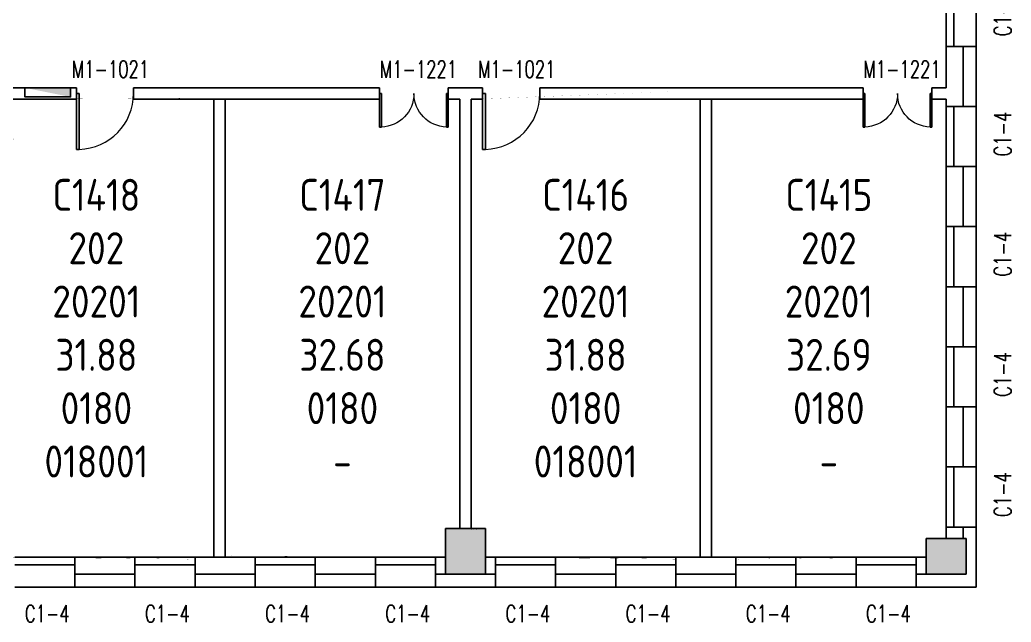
# Model space of a CAD drawing. Extents: x 2066852 to 2142668, y 313528 to 416301.
# Drawn here: x 2125326 to 2142649, y 313528 to 324053 of the extents above; entities that cross this region are included whole.
import ezdxf

# ---------------------------------------------------------------- set-up
doc = ezdxf.new("R2010")
doc.units = 0
doc.header["$LTSCALE"] = 1000
doc.header["$MEASUREMENT"] = 0
for name, color, linetype in [('body', 30, 'Continuous'), ('RM$', 5, 'Continuous'), ('RM$TXT', 5, 'Continuous'), ('消防', 222, 'Continuous')]:
    doc.layers.add(name, color=color, linetype=linetype)
doc.styles.add('_TCH_WINDOW', font='txt.shx', dxfattribs={"height": 3.5, "bigfont": 'hztxt.shx'})
doc.styles.get("Standard").update_dxf_attribs({"font": 'gbenor.shx', "bigfont": 'gbcbig.shx'})

# ---------------------------------------------------------------- blocks, each defined once
blk = doc.blocks.new('cde')
at = {"layer": '消防'}
blk.add_hatch(color=256, dxfattribs=at).paths.add_polyline_path([(-873426.7166632321, -271674.3896962288), (-874226.7166632321, -271674.3896962288), (-873426.7166632321, -271834.3896962288)])
blk.add_lwpolyline([(-874226.7166632321, -271674.3896962288), (-873426.7166632321, -271674.3896962288), (-873426.7166632321, -271834.3896962288), (-874226.7166632321, -271834.3896962288)], close=True, dxfattribs=at)
blk = doc.blocks.new('$WINLIB2D$00000004')
for p, q in [((-0.5, 0.5), (0.5, 0.5)), ((-0.5, 0.2405796575893152), (0.5, 0.2405796575893152)), ((-0.4999999999999999, -0.5), (0.5, -0.5))]:
    blk.add_line(p, q)
blk = doc.blocks.new('$DorLib2D$00000002')
for p, q in [((-0.5, -5.684341886080802e-17), (-0.5000000000000007, 0.4875)), ((-0.4750000000000007, 0.4875), (-0.5000000000000007, 0.4875)), ((-0.475, -2.842170943040401e-17), (-0.4750000000000007, 0.4875)), ((0.475, -2.842170943040401e-17), (0.4750000000000007, 0.4875)), ((0.4750000000000007, 0.4875), (0.5000000000000007, 0.4875)), ((0.5, -5.684341886080802e-17), (0.5000000000000007, 0.4875)), ((-0.5, -5.684341886080802e-17), (-0.475, -2.842170943040401e-17)), ((0.5, -5.684341886080802e-17), (0.475, -2.842170943040401e-17))]:
    blk.add_line(p, q)
at = {"lineweight": 13}
for centre, start, end in [((-0.4875, -4.263256414560601e-17), 0, 88.53071641864632), ((0.4875, -4.263256414560601e-17), 91.4692835813537, 180)]:
    blk.add_arc(centre, 0.4875, start, end, dxfattribs=at)
blk = doc.blocks.new('$DorLib2D$00000001')
for p, q in [((0.45, 0.9750000000000001), (0.5000000000000002, 0.9750000000000001)), ((0.45, 0), (0.45, 0.9750000000000001)), ((0.5, 0), (0.5, 0.9750000000000001)), ((0.5, 0), (0.45, 0))]:
    blk.add_line(p, q)
at = {"lineweight": 13}
blk.add_arc((0.475, 0), 0.975, 91.4692835813538, 180, dxfattribs=at)

msp = doc.modelspace()

# ---------------------------------------------------------------- hatches: boundary and pattern name
at = {"layer": 'body'}
for points in [[(2132763.169386312, 314364.5067234397), (2133463.169386312, 314364.5067234397), (2133463.169386312, 315164.5028171891), (2132763.169386312, 315164.5028171891)], [(2141163.169386812, 314364.5067234883), (2141863.138136813, 314364.5067234883), (2141863.138136804, 314989.5028172472), (2141163.169386813, 314989.5028172472)]]:
    msp.add_hatch(color=256, dxfattribs=at).paths.add_polyline_path(points)

# ---------------------------------------------------------------- linework, layer by layer
for p, q in [((2141813.169386308, 323589.5067237518), (2141513.16938636, 323589.5067237517)), ((2141513.16938636, 323589.5067237517), (2141513.169386362, 322864.506723862)), ((2141813.169386332, 322864.5067238519), (2141813.169386308, 323589.5067237518)), ((2142038.16938636, 323589.506723752), (2141813.169386332, 323589.5067237518)), ((2142038.169386332, 322864.506723852), (2142038.16938636, 323589.506723752)), ((2126313.169386291, 322864.5067238594), (2125113.169386458, 322864.5067238581)), ((2126313.169386291, 322664.5067238488), (2126313.169386291, 322864.5067238594)), ((2131613.036793366, 322864.506723856), (2127313.169386291, 322864.5067238588)), ((2127313.169386291, 322864.5067238588), (2127313.169386291, 322664.5067238488)), ((2131613.036793366, 322664.5067238488), (2131613.036793366, 322864.506723856)), ((2133013.169386309, 322864.5067238554), (2132813.036793366, 322864.5067238552)), ((2132813.036793366, 322864.5067238552), (2132813.036793366, 322664.5067238488)), ((2133413.169386291, 322864.5067238563), (2133013.169386309, 322864.5067238554)), ((2133413.169386291, 322664.5067238468), (2133413.169386291, 322864.5067238563)), ((2140063.036793366, 322864.5067238616), (2134413.169386291, 322864.5067238571)), ((2134413.169386291, 322864.5067238571), (2134413.169386291, 322664.5067238468)), ((2140063.036793366, 322664.5067238475), (2140063.036793366, 322864.5067238616)), ((2141513.169386362, 322864.506723862), (2141263.036793213, 322864.5067238625)), ((2141263.036793213, 322864.5067238625), (2141263.036793213, 322664.5067238475)), ((2141813.169386313, 322539.5067238363), (2141813.169386308, 322864.5067238554)), ((2142038.169386312, 322539.5067238362), (2142038.169386308, 322864.5067238554)), ((2125113.16938646, 322664.5067238974), (2126313.169386291, 322664.5067238488)), ((2127313.169386291, 322664.5067238488), (2131613.036793366, 322664.5067238488)), ((2128713.169386305, 314664.5067238566), (2128713.169386324, 322664.5067238488)), ((2128913.169386307, 314664.5067238566), (2128913.169386306, 322664.5067238466)), ((2132813.036793366, 322664.5067238488), (2133013.169386306, 322664.5067238468)), ((2133013.169386307, 315164.5028172084), (2133013.169386306, 322664.5067238468)), ((2133213.169386318, 315164.5028172084), (2133213.169386306, 322664.5067238479)), ((2133213.169386306, 322664.5067238479), (2133413.169386291, 322664.5067238468)), ((2134413.169386291, 322664.5067238468), (2140063.036793366, 322664.5067238475)), ((2137213.235682849, 314664.5067238506), (2137213.235682867, 322664.5067238407)), ((2137413.235682863, 314664.5067238506), (2137413.235682854, 322664.5067238453)), ((2141263.036793213, 322664.5067238475), (2141513.169386314, 322664.5067238487)), ((2141513.169386314, 322664.5067238487), (2141513.169386309, 322539.5067238363)), ((2141513.169386309, 322539.5067238363), (2141813.169386313, 322539.5067238363)), ((2142038.169386312, 322539.5067238362), (2141813.169386308, 322539.5067238361)), ((2141813.169386314, 321489.5067238363), (2141513.169386309, 321489.5067238362)), ((2141513.169386309, 321489.5067238362), (2141513.169386309, 320439.5067238363)), ((2141813.169386315, 320439.5067238362), (2141813.169386314, 321489.5067238363)), ((2142038.169386313, 321489.5067238362), (2141813.169386309, 321489.5067238361)), ((2142038.169386314, 320439.5067238362), (2142038.169386313, 321489.5067238362)), ((2141513.169386309, 320439.5067238363), (2141813.169386315, 320439.5067238362)), ((2142038.169386314, 320439.5067238362), (2141813.16938631, 320439.5067238361)), ((2141813.169386315, 319389.5067237345), (2141513.169386309, 319389.5067237346)), ((2141513.169386309, 319389.5067237346), (2141513.169386309, 318339.5067238362)), ((2141813.169386316, 318339.5067238363), (2141813.169386315, 319389.5067237345)), ((2142038.169386315, 319389.5067237345), (2141813.16938631, 319389.5067237344)), ((2142038.169386315, 318339.5067238362), (2142038.169386315, 319389.5067237345)), ((2141513.169386309, 318339.5067238362), (2141813.169386316, 318339.5067238363)), ((2142038.169386315, 318339.5067238362), (2141813.169386311, 318339.5067238361)), ((2141813.169386317, 317289.5067238362), (2141513.169386309, 317289.5067238363)), ((2141513.169386309, 317289.5067238363), (2141513.169386309, 316239.5067237346)), ((2141813.169386317, 316239.5067237345), (2141813.169386317, 317289.5067238362)), ((2142038.169386317, 317289.5067238362), (2141813.169386312, 317289.5067238361)), ((2142038.169386317, 316239.5067237345), (2142038.169386317, 317289.5067238362)), ((2141513.169386309, 316239.5067237346), (2141813.169386317, 316239.5067237345)), ((2142038.169386317, 316239.5067237345), (2141813.169386312, 316239.5067237343)), ((2133463.169386312, 315164.5028171891), (2132763.169386312, 315164.5028171891)), ((2132763.169386312, 315164.5028171891), (2132763.169386312, 314364.5067234397)), ((2133463.169386312, 314364.5067234397), (2133463.169386312, 315164.5028171891)), ((2141813.169386318, 315189.5067238363), (2141513.169386309, 315189.5067238363)), ((2141513.169386309, 315189.5067238363), (2141513.169386308, 314989.5028173397)), ((2141813.169386356, 314989.5028173398), (2141813.169386318, 315189.5067238363)), ((2142038.169386318, 315189.5067238362), (2141813.169386313, 315189.5067238361)), ((2142038.169386314, 314139.5067238602), (2142038.169386318, 315189.5067238362)), ((2141863.138136804, 314989.5028172472), (2141163.169386813, 314989.5028172472)), ((2141163.169386813, 314989.5028172472), (2141163.169386812, 314364.5067234883)), ((2141863.138136813, 314364.5067234883), (2141863.138136804, 314989.5028172472)), ((2127338.169386393, 314664.5067238566), (2126288.169386495, 314664.5067238566)), ((2126288.169386495, 314664.5067238566), (2126288.169386495, 314364.5067238566)), ((2127338.169386393, 314364.5067238566), (2127338.169386393, 314664.5067238566)), ((2129438.169386393, 314664.5067238566), (2128388.169386292, 314664.5067238566)), ((2128388.169386292, 314664.5067238566), (2128388.169386292, 314364.5067238566)), ((2129438.169386393, 314364.5067238566), (2129438.169386393, 314664.5067238566)), ((2131538.169386291, 314664.5067238566), (2130488.169386393, 314664.5067238566)), ((2130488.169386393, 314664.5067238566), (2130488.169386393, 314364.5067238566)), ((2131538.169386291, 314364.5067238566), (2131538.169386291, 314664.5067238566)), ((2132763.169386382, 314664.5067238834), (2132588.169386291, 314664.5067238566)), ((2132588.169386291, 314664.5067238566), (2132588.169386291, 314364.5067238566)), ((2133638.169386495, 314664.5067238557), (2133463.169386382, 314664.5067238895)), ((2133638.169386495, 314364.5067238627), (2133638.169386495, 314664.5067238557)), ((2135738.169386393, 314664.5067238564), (2134688.169386495, 314664.5067238561)), ((2134688.169386495, 314664.5067238561), (2134688.169386495, 314364.5067238629)), ((2135738.169386393, 314364.5067238632), (2135738.169386393, 314664.5067238564)), ((2137838.169386393, 314664.506723857), (2136788.169386393, 314664.5067238567)), ((2136788.169386393, 314664.5067238567), (2136788.169386393, 314364.5067238635)), ((2137838.169386393, 314364.5067238639), (2137838.169386393, 314664.506723857)), ((2139938.169386393, 314664.5067238577), (2138888.169386393, 314664.5067238574)), ((2138888.169386393, 314664.5067238574), (2138888.169386393, 314364.5067238642)), ((2139938.169386393, 314364.5067238645), (2139938.169386393, 314664.5067238577)), ((2141163.169386842, 314664.5067238738), (2140988.169386393, 314664.506723858)), ((2140988.169386393, 314664.506723858), (2140988.169386393, 314364.5067238648)), ((2126288.169386495, 314364.5067238566), (2127338.169386393, 314364.5067238566)), ((2126288.169386495, 314139.5067238553), (2126288.169386495, 314364.5067238576)), ((2127338.169386393, 314139.5067238554), (2127338.169386393, 314364.5067238576)), ((2128388.169386292, 314364.5067238566), (2129438.169386393, 314364.5067238566)), ((2128388.169386291, 314139.5067238555), (2128388.169386291, 314364.5067238576)), ((2129438.169386393, 314139.5067238556), (2129438.169386392, 314364.5067238576)), ((2130488.169386393, 314364.5067238566), (2131538.169386291, 314364.5067238566)), ((2130488.169386393, 314139.5067238557), (2130488.169386393, 314364.5067238576)), ((2131538.169386291, 314139.5067238559), (2131538.169386291, 314364.5067238576)), ((2132588.169386291, 314364.5067238566), (2132763.169386382, 314364.5067238917)), ((2132588.169386291, 314139.506723856), (2132588.169386291, 314364.5067238576)), ((2132763.169386312, 314364.5067234397), (2133463.169386312, 314364.5067234397)), ((2133463.169386382, 314364.5067237791), (2133638.169386495, 314364.5067238627)), ((2133638.169386495, 314139.5067238546), (2133638.169386495, 314364.5067238578)), ((2134688.169386495, 314364.5067238629), (2135738.169386393, 314364.5067238632)), ((2134688.169386495, 314139.5067238549), (2134688.169386495, 314364.5067238581)), ((2135738.169386393, 314139.5067238552), (2135738.169386393, 314364.5067238584)), ((2136788.169386393, 314364.5067238635), (2137838.169386393, 314364.5067238639)), ((2136788.169386393, 314139.5067238554), (2136788.169386394, 314364.5067238587)), ((2137838.169386393, 314139.5067238558), (2137838.169386393, 314364.506723859)), ((2138888.169386393, 314364.5067238642), (2139938.169386393, 314364.5067238645)), ((2138888.169386393, 314139.5067238561), (2138888.169386393, 314364.5067238593)), ((2139938.169386393, 314139.5067238564), (2139938.169386393, 314364.5067238596)), ((2140988.169386393, 314364.5067238648), (2141163.169386841, 314364.5067238378)), ((2140988.169386393, 314139.5067238567), (2140988.169386393, 314364.5067238599)), ((2141163.169386812, 314364.5067234883), (2141863.138136813, 314364.5067234883)), ((2126288.169386495, 314139.5067238553), (2127338.169386393, 314139.5067238554)), ((2128388.169386291, 314139.5067238555), (2129438.169386393, 314139.5067238556)), ((2130488.169386393, 314139.5067238557), (2131538.169386291, 314139.5067238559)), ((2132588.169386291, 314139.506723856), (2133113.169386306, 314139.5067238576)), ((2133113.169386306, 314139.5067238576), (2133638.169386495, 314139.5067238546)), ((2134688.169386495, 314139.5067238549), (2135738.169386393, 314139.5067238552)), ((2136788.169386393, 314139.5067238554), (2137838.169386393, 314139.5067238558)), ((2138888.169386393, 314139.5067238561), (2139938.169386393, 314139.5067238564)), ((2140988.169386393, 314139.5067238567), (2142038.169386314, 314139.5067238602))]:
    msp.add_line(p, q, dxfattribs=at)
at = {"layer": 'RM$', "const_width": 1}
for points in [[(2125213.169386469, 322664.5067238933), (2125213.169386436, 321964.522349545), (2124613.169386367, 321964.5223495084), (2124613.169386311, 321114.5028175943), (2125013.169386449, 321114.502817596), (2125013.169386449, 320414.5028175769), (2124613.169386319, 320414.5028175687), (2124613.169386308, 315164.5028172377), (2125063.169386165, 315164.5028172377), (2125063.169386071, 314664.5067238264), (2128713.169386305, 314664.5067238566), (2128713.169386324, 322664.5067238488)], [(2128913.169386306, 322664.5067238466), (2128913.169386343, 314664.5067238566), (2132763.169386312, 314664.5067238834), (2132763.169386312, 315164.5028171891), (2133013.169386307, 315164.5028171891), (2133013.169386306, 322664.5067238468)], [(2133213.169386306, 322664.5067238479), (2133213.169386318, 315164.5028172084), (2133463.169386312, 315164.5028171891), (2133463.169386382, 314664.5067238895), (2137213.235682849, 314664.5067238568), (2137213.235682867, 322664.5067238407)], [(2137413.235682854, 322664.5067238453), (2137413.235682863, 314664.5067238569), (2141163.169386813, 314664.5067238738), (2141163.169386813, 314989.5028172472), (2141513.169386308, 314989.5028173397), (2141513.169386314, 322664.5067238487)]]:
    msp.add_lwpolyline(points, close=True, dxfattribs=at)

# ---------------------------------------------------------------- block references
at = {"layer": 'body'}
ref = msp.add_blockref('$WINLIB2D$00000004', (2141775.669386332, 324114.5067237103), dxfattribs=dict(at, xscale=1050, yscale=525, zscale=1050, rotation=90.00000000002319))
ref.add_attrib('A', 'C1-4', (2142649.41938631, 323764.5067237096), dxfattribs={"height": 297.5, "rotation": 90.00000000002319, "style": '_TCH_WINDOW', "width": 0.7058823529411765})
ref = msp.add_blockref('$DorLib2D$00000001', (2126813.169386304, 322764.5067238554), dxfattribs=dict(at, xscale=1000, yscale=1000, zscale=1000, rotation=180))
ref.add_attrib('A', 'M1-1021', (2126235.669386304, 323040.7567238555), dxfattribs={"height": 297.5, "style": '_TCH_WINDOW', "width": 0.7058823529411765})
ref = msp.add_blockref('$DorLib2D$00000002', (2132213.036793331, 322764.5067238554), dxfattribs=dict(at, xscale=-1200, yscale=1200, zscale=-1200, rotation=180))
ref.add_attrib('A', 'M1-1221', (2131618.036793331, 323040.7567238554), dxfattribs={"height": 297.5, "style": '_TCH_WINDOW', "width": 0.7058823529411765})
ref = msp.add_blockref('$DorLib2D$00000001', (2133913.169386304, 322764.5067238555), dxfattribs=dict(at, xscale=1000, yscale=1000, zscale=1000, rotation=180.0000000000061))
ref.add_attrib('A', 'M1-1021', (2133335.669386305, 323040.7567238554), dxfattribs={"height": 297.5, "style": '_TCH_WINDOW', "width": 0.7058823529411765})
ref = msp.add_blockref('$DorLib2D$00000002', (2140663.036793331, 322764.5067238562), dxfattribs=dict(at, xscale=-1200, yscale=1200, zscale=-1200, rotation=180.0000000000061))
ref.add_attrib('A', 'M1-1221', (2140068.03679333, 323040.7567238554), dxfattribs={"height": 297.5, "style": '_TCH_WINDOW', "width": 0.7058823529411765})
ref = msp.add_blockref('$WINLIB2D$00000004', (2141775.669386308, 322014.5067237879), dxfattribs=dict(at, xscale=1050, yscale=525, zscale=1050, rotation=90))
ref.add_attrib('A', 'C1-4', (2142649.419386309, 321664.5067237874), dxfattribs={"height": 297.5, "rotation": 90, "style": '_TCH_WINDOW', "width": 0.7058823529411765})
ref = msp.add_blockref('$WINLIB2D$00000004', (2141775.669386308, 319914.5067237882), dxfattribs=dict(at, xscale=1050, yscale=525, zscale=1050, rotation=90))
ref.add_attrib('A', 'C1-4', (2142649.419386314, 319564.5067237874), dxfattribs={"height": 297.5, "rotation": 90, "style": '_TCH_WINDOW', "width": 0.7058823529411765})
ref = msp.add_blockref('$WINLIB2D$00000004', (2141775.669386308, 317814.5067237878), dxfattribs=dict(at, xscale=1050, yscale=525, zscale=1050, rotation=90))
ref.add_attrib('A', 'C1-4', (2142649.419386309, 317464.5067237874), dxfattribs={"height": 297.5, "rotation": 90, "style": '_TCH_WINDOW', "width": 0.7058823529411765})
ref = msp.add_blockref('$WINLIB2D$00000004', (2141775.669386308, 315714.5067238177), dxfattribs=dict(at, xscale=1050, yscale=525, zscale=1050, rotation=90))
ref.add_attrib('A', 'C1-4', (2142649.419386304, 315364.5067238174), dxfattribs={"height": 297.5, "rotation": 90, "style": '_TCH_WINDOW', "width": 0.7058823529411765})
ref = msp.add_blockref('$WINLIB2D$00000004', (2125763.169386435, 314402.0067238576), dxfattribs=dict(at, xscale=-1050, yscale=525, zscale=-1050))
ref.add_attrib('A', 'C1-4', (2125413.169386437, 313528.2567237355), dxfattribs={"height": 297.5, "style": '_TCH_WINDOW', "width": 0.7058823529411765})
ref = msp.add_blockref('$WINLIB2D$00000004', (2127863.169386359, 314402.0067238576), dxfattribs=dict(at, xscale=-1050, yscale=525, zscale=-1050))
ref.add_attrib('A', 'C1-4', (2127513.169386359, 313528.2567237355), dxfattribs={"height": 297.5, "style": '_TCH_WINDOW', "width": 0.7058823529411765})
ref = msp.add_blockref('$WINLIB2D$00000004', (2129963.169386358, 314402.0067238576), dxfattribs=dict(at, xscale=-1050, yscale=525, zscale=-1050))
ref.add_attrib('A', 'C1-4', (2129613.169386359, 313528.2567237304), dxfattribs={"height": 297.5, "style": '_TCH_WINDOW', "width": 0.7058823529411765})
ref = msp.add_blockref('$WINLIB2D$00000004', (2132063.169386359, 314402.0067238576), dxfattribs=dict(at, xscale=-1050, yscale=525, zscale=-1050))
ref.add_attrib('A', 'C1-4', (2131713.169386359, 313528.2567237355), dxfattribs={"height": 297.5, "style": '_TCH_WINDOW', "width": 0.7058823529411765})
ref = msp.add_blockref('$WINLIB2D$00000004', (2134163.169386436, 314402.0067238576), dxfattribs=dict(at, xscale=-1050, yscale=525, zscale=-1050))
ref.add_attrib('A', 'C1-4', (2133813.169386437, 313528.2567237355), dxfattribs={"height": 297.5, "style": '_TCH_WINDOW', "width": 0.7058823529411765})
ref = msp.add_blockref('$WINLIB2D$00000004', (2136263.169386359, 314402.0067238576), dxfattribs=dict(at, xscale=-1050, yscale=525, zscale=-1050))
ref.add_attrib('A', 'C1-4', (2135913.169386359, 313528.2567237355), dxfattribs={"height": 297.5, "style": '_TCH_WINDOW', "width": 0.7058823529411765})
ref = msp.add_blockref('$WINLIB2D$00000004', (2138363.169386359, 314402.0067238576), dxfattribs=dict(at, xscale=-1050, yscale=525, zscale=-1050))
ref.add_attrib('A', 'C1-4', (2138013.169386359, 313528.2567237304), dxfattribs={"height": 297.5, "style": '_TCH_WINDOW', "width": 0.7058823529411765})
ref = msp.add_blockref('$WINLIB2D$00000004', (2140463.169386388, 314402.0067238576), dxfattribs=dict(at, xscale=-1050, yscale=525, zscale=-1050))
ref.add_attrib('A', 'C1-4', (2140113.169386386, 313528.2567237251), dxfattribs={"height": 297.5, "style": '_TCH_WINDOW', "width": 0.7058823529411765})
at = {"layer": '消防'}
msp.add_blockref('cde', (2999640.069850446, 594538.8964200108), dxfattribs=at)

# ---------------------------------------------------------------- texts
at = {"layer": 'RM$TXT', "char_height": 558.8, "attachment_point": 8}
for s, insert in [('C1418^M^J202^M^J20201^M^J31.88^M^J0180^M^J018001^M^J', (2126663.169386316, 316056.7733905265)), ('C1417^M^J202^M^J20201^M^J32.68^M^J0180^M^J-^M^J', (2130963.169386307, 316056.7733905184)), ('C1416^M^J202^M^J20201^M^J31.88^M^J0180^M^J018001^M^J', (2135213.202534587, 316056.773390519)), ('C1415^M^J202^M^J20201^M^J32.69^M^J0180^M^J-^M^J', (2139463.202534584, 316056.7733905195))]:
    msp.add_mtext(s, dxfattribs=dict(at, insert=insert))

doc.saveas('drawing.dxf')
